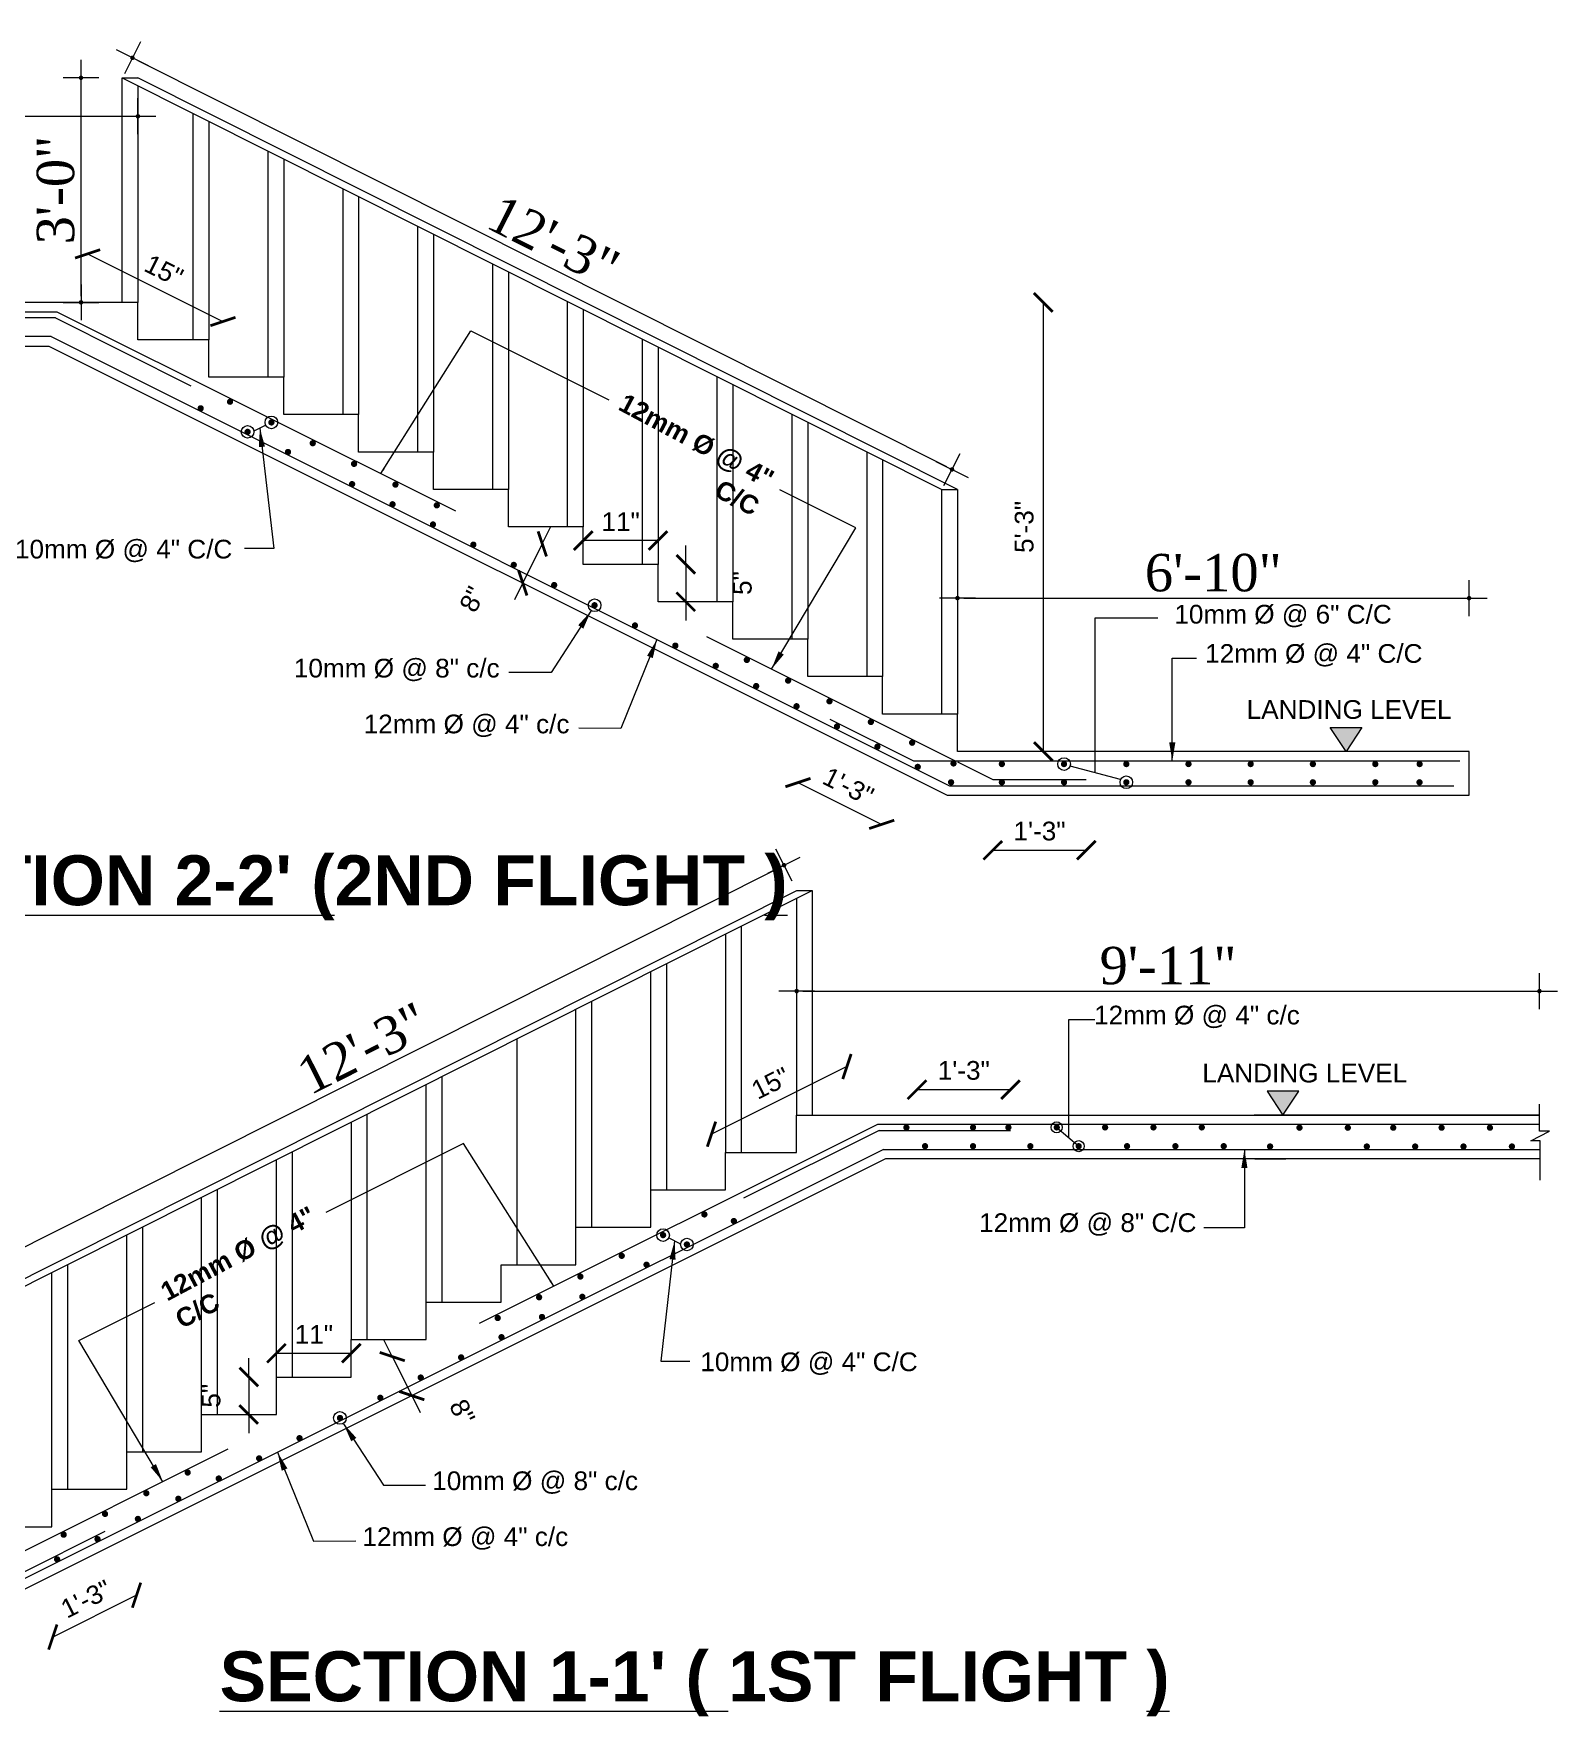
# Model space of a CAD drawing. Header units: inches. Extents: x -98933 to 1585249, y -3352739 to 192771.
# Drawn here: x 65041.1 to 65285.3, y 49951.2 to 50221 of the extents above; entities that cross this region are included whole.
import ezdxf

# ---------------------------------------------------------------- set-up
doc = ezdxf.new("R2010")
doc.units = ezdxf.units.IN
doc.header["$MEASUREMENT"] = 0
doc.header["$PDMODE"] = 35
doc.layers.get('0').update_dxf_attribs({"lineweight": 0})
doc.layers.get('Defpoints').update_dxf_attribs({"lineweight": 0})
for name, color, linetype, lineweight in [('DIM', 7, 'Continuous', 0), ('DIM.', 251, 'Continuous', 5), ('Dimen', 252, 'Continuous', 18), ('HATCH', 252, 'Continuous', 0), ('Layer1', 134, 'Continuous', 0), ('Masjid', 222, 'Continuous', 0), ('ROD', 10, 'Continuous', 0), ('Stair', 171, 'Continuous', 0), ('TAXT', 7, 'Continuous', 0), ('Text', 7, 'Continuous', 0)]:
    doc.layers.add(name, color=color, linetype=linetype, lineweight=lineweight)
doc.layers.add('SRAIRTEXT', color=7, linetype='Continuous')
doc.styles.add('AA', font='arial.ttf')
doc.styles.add('ARIAL', font='times.ttf')
doc.styles.get("Standard").update_dxf_attribs({"font": 'arialbd.ttf', "height": 24})
doc.styles.add('SX', font='arial.ttf')
doc.dimstyles.new('1-4', dxfattribs={"dimtxt": 20, "dimasz": 4, "dimexe": 3, "dimexo": 3, "dimgap": 0.25, "dimtad": 1, "dimdec": 1, "dimzin": 3, "dimdsep": 46, "dimlunit": 4, "dimtxsty": 'Standard', "dimblk": 'errrre', "dimcen": 4, "dimse1": 1, "dimse2": 1, "dimclrd": 256, "dimclre": 256, "dimclrt": 7, "dimadec": 0, "dimazin": 0, "dimtfac": 0.9, "dimtdec": 1, "dimtix": 1, "dimtmove": 2, "dimatfit": 3, "dimfxl": 3, "dimtolj": 1, "dimtzin": 0, "dimlwd": -1, "dimlwe": -1, "dimarcsym": 0})
doc.dimstyles.new('DIM1', dxfattribs={"dimtxt": 15, "dimasz": 24, "dimexe": 0, "dimexo": 0, "dimgap": 20, "dimtad": 0, "dimdec": 0, "dimzin": 3, "dimdsep": 46, "dimlunit": 3, "dimtxsty": 'SX', "dimblk": 'OPEN30', "dimcen": 0, "dimse1": 1, "dimse2": 1, "dimclrd": 256, "dimclrt": 2, "dimadec": 0, "dimazin": 0, "dimtfac": 1, "dimtdec": 0, "dimtmove": 2, "dimatfit": 0, "dimldrblk": 'OPEN30', "dimfxl": 1, "dimtvp": 1, "dimtolj": 1, "dimtzin": 3, "dimlwd": -1, "dimarcsym": 0})
doc.dimstyles.new('X-SECTION', dxfattribs={"dimtxt": 2, "dimasz": 1.5, "dimexe": 1, "dimexo": 1, "dimgap": 1, "dimtad": 1, "dimdec": 1, "dimzin": 3, "dimdsep": 46, "dimlunit": 4, "dimtxsty": 'Standard', "dimblk1": 'ARCHTICK', "dimblk2": 'ARCHTICK', "dimsah": 1, "dimcen": 0.09375, "dimdle": 1, "dimclrd": 6, "dimclre": 6, "dimclrt": 6, "dimadec": 0, "dimazin": 0, "dimtfac": 1, "dimtdec": 1, "dimtofl": 0, "dimtmove": 1, "dimatfit": 3, "dimfxl": 3, "dimtolj": 1, "dimtzin": 0, "dimlwd": -1, "dimlwe": -1, "dimarcsym": 0})

# ---------------------------------------------------------------- blocks, each defined once
blk = doc.blocks.new('_ArchTick')
at = {"color": 0, "linetype": 'ByBlock', "const_width": 0.15}
blk.add_lwpolyline([(-0.5, -0.5), (0.5, 0.5)], dxfattribs=at)
blk = doc.blocks.new('*D697')
at = {"layer": 'Defpoints', "color": 0, "ltscale": 30, "transparency": 16777216}
for p in [(32590.07, 34074.28), (32616.92, 34073.71), (32611.78, 34063.42)]:
    blk.add_point(p, dxfattribs=at)
at = {"layer": 'TAXT', "ltscale": 30, "transparency": 16777216}
blk.add_line((32595.22, 34084.56), (32616.92, 34073.71), dxfattribs=at)
at = {"layer": 'TAXT', "ltscale": 30, "transparency": 16777216, "xscale": 3, "yscale": 3, "zscale": 3}
for p, rotation in [((32595.22, 34084.56), 153.4349488229182), ((32616.92, 34073.71), 333.4349488229182)]:
    blk.add_blockref('_ArchTick', p, dxfattribs=dict(at, rotation=rotation))
at = {"layer": 'TAXT', "ltscale": 30, "transparency": 16777216, "insert": (32607.44, 34081.87), "char_height": 3, "attachment_point": 5, "rotation": 333.4349, "style": 'SX'}
blk.add_mtext('\\A1;15"', dxfattribs=at)
blk = doc.blocks.new('*D698')
at = {"layer": 'Defpoints', "color": 0, "ltscale": 30, "transparency": 16777216}
for p in [(32714.19, 34009.98), (32727.6, 34003.28), (32722.51, 33993.09)]:
    blk.add_point(p, dxfattribs=at)
at = {"layer": 'TAXT', "ltscale": 30, "transparency": 16777216}
blk.add_line((32709.09, 33999.8), (32722.51, 33993.09), dxfattribs=at)
at = {"layer": 'TAXT', "ltscale": 30, "transparency": 16777216, "xscale": 3, "yscale": 3, "zscale": 3}
for p, rotation in [((32709.09, 33999.8), 153.434948822922), ((32722.51, 33993.09), 333.434948822922)]:
    blk.add_blockref('_ArchTick', p, dxfattribs=dict(at, rotation=rotation))
at = {"layer": 'TAXT', "ltscale": 30, "transparency": 16777216, "insert": (32717.17, 33999.19), "char_height": 3, "attachment_point": 5, "rotation": 333.4349, "style": 'SX'}
blk.add_mtext('\\A1;1\'-3"', dxfattribs=at)
blk = doc.blocks.new('*D699')
at = {"layer": 'Defpoints', "color": 0, "ltscale": 30, "transparency": 16777216}
for p in [(32740.31, 34000.28), (32755.31, 34000.28), (32755.31, 33988.94)]:
    blk.add_point(p, dxfattribs=at)
at = {"layer": 'TAXT', "ltscale": 30, "transparency": 16777216}
blk.add_line((32740.31, 33988.94), (32755.31, 33988.94), dxfattribs=at)
at = {"layer": 'TAXT', "ltscale": 30, "transparency": 16777216, "xscale": 3, "yscale": 3, "zscale": 3, "rotation": 180}
blk.add_blockref('_ArchTick', (32740.31, 33988.94), dxfattribs=at)
at = {"layer": 'TAXT', "ltscale": 30, "transparency": 16777216, "xscale": 3, "yscale": 3, "zscale": 3}
blk.add_blockref('_ArchTick', (32755.31, 33988.94), dxfattribs=at)
at = {"layer": 'TAXT', "ltscale": 30, "transparency": 16777216, "insert": (32747.81, 33992), "char_height": 3, "attachment_point": 5, "style": 'SX'}
blk.add_mtext('\\A1;1\'-3"', dxfattribs=at)
blk = doc.blocks.new('*D701')
at = {"layer": 'Defpoints', "color": 0, "ltscale": 30, "transparency": 16777216}
for p in [(32603.28, 34076.78), (32748.42, 34076.78), (32734.66, 34004.78)]:
    blk.add_point(p, dxfattribs=at)
at = {"layer": 'TAXT', "ltscale": 30, "transparency": 16777216}
blk.add_line((32748.42, 34004.78), (32748.42, 34076.78), dxfattribs=at)
at = {"layer": 'TAXT', "ltscale": 30, "transparency": 16777216, "xscale": 3, "yscale": 3, "zscale": 3}
for p, rotation in [((32748.42, 34076.78), 90), ((32748.42, 34004.78), 270)]:
    blk.add_blockref('_ArchTick', p, dxfattribs=dict(at, rotation=rotation))
at = {"layer": 'TAXT', "ltscale": 30, "transparency": 16777216, "insert": (32745.36, 34040.78), "char_height": 3, "attachment_point": 5, "rotation": 90, "style": 'SX'}
blk.add_mtext('\\A1;5\'-3"', dxfattribs=at)
blk = doc.blocks.new('*D702')
at = {"layer": 'Defpoints', "color": 0, "ltscale": 30, "transparency": 16777216}
for p in [(32674.66, 34034.78), (32664.97, 34031.8), (32671.53, 34028.52)]:
    blk.add_point(p, dxfattribs=at)
at = {"layer": 'TAXT', "ltscale": 30, "transparency": 16777216}
for p, q in [((32668.1, 34038.06), (32669.44, 34040.74)), ((32668.1, 34038.06), (32664.97, 34031.8)), ((32664.97, 34031.8), (32663.63, 34029.11))]:
    blk.add_line(p, q, dxfattribs=at)
at = {"layer": 'TAXT', "ltscale": 30, "transparency": 16777216, "xscale": 3, "yscale": 3, "zscale": 3}
for p, rotation in [((32668.1, 34038.06), 243.434948822922), ((32664.97, 34031.8), 63.43494882292201)]:
    blk.add_blockref('_ArchTick', p, dxfattribs=dict(at, rotation=rotation))
at = {"layer": 'TAXT', "ltscale": 30, "transparency": 16777216, "insert": (32656.89, 34029.18), "char_height": 3, "attachment_point": 5, "rotation": 63.4349, "style": 'SX'}
blk.add_mtext('\\A1;8"', dxfattribs=at)
blk = doc.blocks.new('*D703')
at = {"layer": 'Defpoints', "color": 0, "ltscale": 30, "transparency": 16777216}
for p in [(32674.66, 34038.6), (32674.66, 34034.78), (32686.66, 34034.78)]:
    blk.add_point(p, dxfattribs=at)
at = {"layer": 'TAXT', "ltscale": 30, "transparency": 16777216}
blk.add_line((32686.66, 34038.6), (32674.66, 34038.6), dxfattribs=at)
at = {"layer": 'TAXT', "ltscale": 30, "transparency": 16777216, "xscale": 3, "yscale": 3, "zscale": 3, "rotation": 180}
blk.add_blockref('_ArchTick', (32674.66, 34038.6), dxfattribs=at)
at = {"layer": 'TAXT', "ltscale": 30, "transparency": 16777216, "xscale": 3, "yscale": 3, "zscale": 3}
blk.add_blockref('_ArchTick', (32686.66, 34038.6), dxfattribs=at)
at = {"layer": 'TAXT', "ltscale": 30, "transparency": 16777216, "insert": (32680.66, 34041.61), "char_height": 3, "attachment_point": 5, "style": 'SX'}
blk.add_mtext('\\A1;11"', dxfattribs=at)
blk = doc.blocks.new('*D704')
at = {"layer": 'Defpoints', "color": 0, "ltscale": 30, "transparency": 16777216}
for p in [(32686.66, 34034.78), (32686.66, 34028.78), (32691.1, 34028.78)]:
    blk.add_point(p, dxfattribs=at)
at = {"layer": 'TAXT', "ltscale": 30, "transparency": 16777216}
for p, q in [((32691.1, 34034.78), (32691.1, 34037.78)), ((32691.1, 34034.78), (32691.1, 34028.78)), ((32691.1, 34028.78), (32691.1, 34025.78))]:
    blk.add_line(p, q, dxfattribs=at)
at = {"layer": 'TAXT', "ltscale": 30, "transparency": 16777216, "xscale": 3, "yscale": 3, "zscale": 3}
for p, rotation in [((32691.1, 34034.78), 270), ((32691.1, 34028.78), 90)]:
    blk.add_blockref('_ArchTick', p, dxfattribs=dict(at, rotation=rotation))
at = {"layer": 'TAXT', "ltscale": 30, "transparency": 16777216, "insert": (32700.18, 34031.78), "char_height": 3, "attachment_point": 5, "rotation": 90, "style": 'SX'}
blk.add_mtext('\\A1;5"', dxfattribs=at)
blk = doc.blocks.new('*D705')
at = {"layer": 'Defpoints', "color": 0, "ltscale": 30, "transparency": 16777216}
for p in [(32695.23, 33943.42), (32722.08, 33943.99), (32700.37, 33933.14)]:
    blk.add_point(p, dxfattribs=at)
at = {"layer": 'TAXT', "ltscale": 30, "transparency": 16777216}
blk.add_line((32716.94, 33954.27), (32695.23, 33943.42), dxfattribs=at)
at = {"layer": 'TAXT', "ltscale": 30, "transparency": 16777216, "xscale": 3, "yscale": 3, "zscale": 3}
for p, rotation in [((32716.94, 33954.27), 26.5650511770857), ((32695.23, 33943.42), 206.5650511770856)]:
    blk.add_blockref('_ArchTick', p, dxfattribs=dict(at, rotation=rotation))
at = {"layer": 'TAXT', "ltscale": 30, "transparency": 16777216, "insert": (32704.71, 33951.59), "char_height": 3, "attachment_point": 5, "rotation": 26.5651, "style": 'SX'}
blk.add_mtext('\\A1;15"', dxfattribs=at)
blk = doc.blocks.new('*D706')
at = {"layer": 'Defpoints', "color": 0, "ltscale": 30, "transparency": 16777216}
for p in [(32597.97, 33879.7), (32584.55, 33872.99), (32589.64, 33862.81)]:
    blk.add_point(p, dxfattribs=at)
at = {"layer": 'TAXT', "ltscale": 30, "transparency": 16777216}
blk.add_line((32603.06, 33869.51), (32589.64, 33862.81), dxfattribs=at)
at = {"layer": 'TAXT', "ltscale": 30, "transparency": 16777216, "xscale": 3, "yscale": 3, "zscale": 3}
for p, rotation in [((32603.06, 33869.51), 26.56505117707803), ((32589.64, 33862.81), 206.565051177078)]:
    blk.add_blockref('_ArchTick', p, dxfattribs=dict(at, rotation=rotation))
at = {"layer": 'TAXT', "ltscale": 30, "transparency": 16777216, "insert": (32594.98, 33868.9), "char_height": 3, "attachment_point": 5, "rotation": 26.5651, "style": 'SX'}
blk.add_mtext('\\A1;1\'-3"', dxfattribs=at)
blk = doc.blocks.new('*D708')
at = {"layer": 'Defpoints', "color": 0, "ltscale": 30, "transparency": 16777216}
for p in [(32728.17, 33950.56), (32728.17, 33943.99), (32743.17, 33943.99)]:
    blk.add_point(p, dxfattribs=at)
at = {"layer": 'TAXT', "ltscale": 30, "transparency": 16777216}
blk.add_line((32743.17, 33950.56), (32728.17, 33950.56), dxfattribs=at)
at = {"layer": 'TAXT', "ltscale": 30, "transparency": 16777216, "xscale": 3, "yscale": 3, "zscale": 3, "rotation": 180}
blk.add_blockref('_ArchTick', (32728.17, 33950.56), dxfattribs=at)
at = {"layer": 'TAXT', "ltscale": 30, "transparency": 16777216, "xscale": 3, "yscale": 3, "zscale": 3}
blk.add_blockref('_ArchTick', (32743.17, 33950.56), dxfattribs=at)
at = {"layer": 'TAXT', "ltscale": 30, "transparency": 16777216, "insert": (32735.67, 33953.63), "char_height": 3, "attachment_point": 5, "style": 'SX'}
blk.add_mtext('\\A1;1\'-3"', dxfattribs=at)
blk = doc.blocks.new('*D709')
at = {"layer": 'Defpoints', "color": 0, "ltscale": 30, "transparency": 16777216}
for p in [(32563.73, 33946.49), (32708.87, 33946.49), (32577.49, 33874.49)]:
    blk.add_point(p, dxfattribs=at)
at = {"layer": 'TAXT', "ltscale": 30, "transparency": 16777216}
blk.add_line((32563.73, 33874.49), (32563.73, 33946.49), dxfattribs=at)
at = {"layer": 'TAXT', "ltscale": 30, "transparency": 16777216, "xscale": 3, "yscale": 3, "zscale": 3}
for p, rotation in [((32563.73, 33946.49), 90), ((32563.73, 33874.49), 270)]:
    blk.add_blockref('_ArchTick', p, dxfattribs=dict(at, rotation=rotation))
at = {"layer": 'TAXT', "ltscale": 30, "transparency": 16777216, "insert": (32560.66, 33910.49), "char_height": 3, "attachment_point": 5, "rotation": 90, "style": 'SX'}
blk.add_mtext('\\A1;5\'-3"', dxfattribs=at)
blk = doc.blocks.new('*D710')
at = {"layer": 'Defpoints', "color": 0, "ltscale": 30, "transparency": 16777216}
for p in [(32637.49, 33904.49), (32647.18, 33901.51), (32640.62, 33898.23)]:
    blk.add_point(p, dxfattribs=at)
at = {"layer": 'TAXT', "ltscale": 30, "transparency": 16777216}
for p, q in [((32644.05, 33907.77), (32642.71, 33910.45)), ((32644.05, 33907.77), (32647.18, 33901.51)), ((32647.18, 33901.51), (32648.52, 33898.83))]:
    blk.add_line(p, q, dxfattribs=at)
at = {"layer": 'TAXT', "ltscale": 30, "transparency": 16777216, "xscale": 3, "yscale": 3, "zscale": 3}
for p, rotation in [((32644.05, 33907.77), 296.565051177078), ((32647.18, 33901.51), 116.565051177078)]:
    blk.add_blockref('_ArchTick', p, dxfattribs=dict(at, rotation=rotation))
at = {"layer": 'TAXT', "ltscale": 30, "transparency": 16777216, "insert": (32655.27, 33898.9), "char_height": 3, "attachment_point": 5, "rotation": 296.5651, "style": 'SX'}
blk.add_mtext('\\A1;8"', dxfattribs=at)
blk = doc.blocks.new('*D711')
at = {"layer": 'Defpoints', "color": 0, "ltscale": 30, "transparency": 16777216}
for p in [(32637.49, 33908.31), (32625.49, 33904.49), (32637.49, 33904.49)]:
    blk.add_point(p, dxfattribs=at)
at = {"layer": 'TAXT', "ltscale": 30, "transparency": 16777216}
blk.add_line((32625.49, 33908.31), (32637.49, 33908.31), dxfattribs=at)
at = {"layer": 'TAXT', "ltscale": 30, "transparency": 16777216, "xscale": 3, "yscale": 3, "zscale": 3, "rotation": 180}
blk.add_blockref('_ArchTick', (32625.49, 33908.31), dxfattribs=at)
at = {"layer": 'TAXT', "ltscale": 30, "transparency": 16777216, "xscale": 3, "yscale": 3, "zscale": 3}
blk.add_blockref('_ArchTick', (32637.49, 33908.31), dxfattribs=at)
at = {"layer": 'TAXT', "ltscale": 30, "transparency": 16777216, "insert": (32631.49, 33911.33), "char_height": 3, "attachment_point": 5, "style": 'SX'}
blk.add_mtext('\\A1;11"', dxfattribs=at)
blk = doc.blocks.new('*D712')
at = {"layer": 'Defpoints', "color": 0, "ltscale": 30, "transparency": 16777216}
for p in [(32625.49, 33904.49), (32621.05, 33898.49), (32625.49, 33898.49)]:
    blk.add_point(p, dxfattribs=at)
at = {"layer": 'TAXT', "ltscale": 30, "transparency": 16777216}
for p, q in [((32621.05, 33904.49), (32621.05, 33907.49)), ((32621.05, 33904.49), (32621.05, 33898.49)), ((32621.05, 33898.49), (32621.05, 33895.49))]:
    blk.add_line(p, q, dxfattribs=at)
at = {"layer": 'TAXT', "ltscale": 30, "transparency": 16777216, "xscale": 3, "yscale": 3, "zscale": 3}
for p, rotation in [((32621.05, 33904.49), 270), ((32621.05, 33898.49), 90)]:
    blk.add_blockref('_ArchTick', p, dxfattribs=dict(at, rotation=rotation))
at = {"layer": 'TAXT', "ltscale": 30, "transparency": 16777216, "insert": (32615.02, 33901.49), "char_height": 3, "attachment_point": 5, "rotation": 90, "style": 'SX'}
blk.add_mtext('\\A1;5"', dxfattribs=at)
blk = doc.blocks.new('dd')
at = {"layer": 'Dimen'}
for p, q in [((0, -2.88), (0, 2.88)), ((-2.88, 0), (2.88, 0))]:
    blk.add_line(p, q, dxfattribs=at)
at = {"layer": 'Dimen', "const_width": 0.36}
blk.add_lwpolyline([(-0.18, 0, 1), (0.18, 0, 1)], format="xyb", close=True, dxfattribs=at)
blk = doc.blocks.new('*D758')
at = {"layer": 'Defpoints', "color": 0, "ltscale": 30, "transparency": 16777216}
for p in [(32706.85, 33986.54), (32708.88, 33982.49), (32577.5, 33916.49)]:
    blk.add_point(p, dxfattribs=at)
at = {"layer": 'TAXT', "ltscale": 30, "transparency": 16777216}
blk.add_line((32576.36, 33920.99), (32705.96, 33986.09), dxfattribs=at)
for p, rotation in [((32706.85, 33986.54), 26.67228856190049), ((32575.47, 33920.54), 206.6722885619005)]:
    blk.add_blockref('dd', p, dxfattribs=dict(at, rotation=rotation))
at = {"layer": 'TAXT', "ltscale": 30, "transparency": 16777216, "insert": (32639.34, 33957.16), "char_height": 6, "attachment_point": 5, "rotation": 26.6723, "style": 'ARIAL'}
blk.add_mtext('\\A1;12\'-3"', dxfattribs=at)
blk = doc.blocks.new('J')
at = {"layer": 'Masjid', "color": 7}
blk.add_lwpolyline([(-12, 0), (12, 0), (12, 48), (-12, 48)], close=True, dxfattribs=at)
for points in [[(0, 48, 0.250732), (-2.27, 42, -0.982957)], [(0, 48, -0.250732), (2.27, 42, 0.982957)], [(-2.27, 42, 0.22816), (-12, 24, -0.061948)], [(2.27, 42, -0.22816), (12, 24, 0.061948)]]:
    blk.add_lwpolyline(points, format="xyb", dxfattribs=at)
blk = doc.blocks.new('errrre')
at = {"layer": 'DIM'}
blk.add_blockref('J', (11664.62, 6372.975), dxfattribs=at)
blk = doc.blocks.new('*D759')
at = {"layer": 'Defpoints', "color": 0, "ltscale": 30, "transparency": 16777216}
for p in [(32600.78, 34112.78), (32733.78, 34049.99), (32732.16, 34046.78)]:
    blk.add_point(p, dxfattribs=at)
at = {"layer": 'TAXT', "ltscale": 30, "transparency": 16777216}
blk.add_line((32603.29, 34115.54), (32732.89, 34050.44), dxfattribs=at)
for p, rotation in [((32602.4, 34115.99), 153.3277114380995), ((32733.78, 34049.99), 333.3277114380995)]:
    blk.add_blockref('dd', p, dxfattribs=dict(at, rotation=rotation))
at = {"layer": 'TAXT', "ltscale": 30, "transparency": 16777216, "insert": (32669.91, 34086.61), "char_height": 6, "attachment_point": 5, "rotation": 333.3277, "style": 'ARIAL'}
blk.add_mtext('\\A1;12\'-3"', dxfattribs=at)
blk = doc.blocks.new('*D760')
at = {"layer": 'Defpoints', "color": 0, "ltscale": 30, "transparency": 16777216}
for p in [(32594.16, 34112.78), (32600.78, 34112.78), (32600.78, 34076.78)]:
    blk.add_point(p, dxfattribs=at)
at = {"layer": 'TAXT', "ltscale": 30, "transparency": 16777216}
blk.add_line((32594.16, 34077.78), (32594.16, 34111.78), dxfattribs=at)
for p, rotation in [((32594.16, 34112.78), 90), ((32594.16, 34076.78), 270)]:
    blk.add_blockref('dd', p, dxfattribs=dict(at, rotation=rotation))
at = {"layer": 'TAXT', "ltscale": 30, "transparency": 16777216, "insert": (32590.11, 34094.78), "char_height": 6, "attachment_point": 5, "rotation": 90, "style": 'ARIAL'}
blk.add_mtext('\\A1;3\'-0"', dxfattribs=at)
blk = doc.blocks.new('*D765')
at = {"layer": 'Defpoints', "color": 0, "ltscale": 30, "transparency": 16777216}
for p in [(32603.28, 34106.61), (32484.22, 34076.78), (32603.28, 34076.78)]:
    blk.add_point(p, dxfattribs=at)
at = {"layer": 'TAXT', "ltscale": 30, "transparency": 16777216}
blk.add_line((32485.22, 34106.61), (32602.28, 34106.61), dxfattribs=at)
at = {"layer": 'TAXT', "ltscale": 30, "transparency": 16777216, "rotation": 180}
blk.add_blockref('dd', (32484.22, 34106.61), dxfattribs=at)
at = {"layer": 'TAXT', "ltscale": 30, "transparency": 16777216}
blk.add_blockref('dd', (32603.28, 34106.61), dxfattribs=at)
at = {"layer": 'TAXT', "ltscale": 30, "transparency": 16777216, "insert": (32543.75, 34110.67), "char_height": 6, "attachment_point": 5, "style": 'ARIAL'}
blk.add_mtext('\\A1;9\'-11"', dxfattribs=at)
blk = doc.blocks.new('*D766')
at = {"layer": 'Defpoints', "color": 0, "ltscale": 30, "transparency": 16777216}
for p in [(32816.66, 34029.36), (32734.66, 34004.78), (32816.66, 34004.78)]:
    blk.add_point(p, dxfattribs=at)
at = {"layer": 'TAXT', "ltscale": 30, "transparency": 16777216}
blk.add_line((32735.66, 34029.36), (32815.66, 34029.36), dxfattribs=at)
at = {"layer": 'TAXT', "ltscale": 30, "transparency": 16777216, "rotation": 180}
blk.add_blockref('dd', (32734.66, 34029.36), dxfattribs=at)
at = {"layer": 'TAXT', "ltscale": 30, "transparency": 16777216}
blk.add_blockref('dd', (32816.66, 34029.36), dxfattribs=at)
at = {"layer": 'TAXT', "ltscale": 30, "transparency": 16777216, "insert": (32775.66, 34033.41), "char_height": 6, "attachment_point": 5, "style": 'ARIAL'}
blk.add_mtext('\\A1;6\'-10"', dxfattribs=at)
blk = doc.blocks.new('*D767')
at = {"layer": 'Defpoints', "color": 0, "ltscale": 30, "transparency": 16777216}
for p in [(32827.94, 33966.36), (32708.88, 33946.49), (32827.94, 33946.49)]:
    blk.add_point(p, dxfattribs=at)
at = {"layer": 'TAXT', "ltscale": 30, "transparency": 16777216}
blk.add_line((32709.88, 33966.36), (32826.94, 33966.36), dxfattribs=at)
at = {"layer": 'TAXT', "ltscale": 30, "transparency": 16777216, "rotation": 180}
blk.add_blockref('dd', (32708.88, 33966.36), dxfattribs=at)
at = {"layer": 'TAXT', "ltscale": 30, "transparency": 16777216}
blk.add_blockref('dd', (32827.94, 33966.36), dxfattribs=at)
at = {"layer": 'TAXT', "ltscale": 30, "transparency": 16777216, "insert": (32768.41, 33970.42), "char_height": 6, "attachment_point": 5, "style": 'ARIAL'}
blk.add_mtext('\\A1;9\'-11"', dxfattribs=at)
blk = doc.blocks.new('A$C482318BE')
at = {"layer": 'HATCH', "ltscale": 50}
for points in [[(642.95, -40.86), (645.48, -37.02), (640.41, -37.02)], [(632.83, -99.15), (630.3, -95.31), (635.37, -95.31)]]:
    blk.add_hatch(color=256, dxfattribs=at).paths.add_polyline_path(points)
at = {"layer": 'DIM'}
for p, q in [((469.78, 11.43), (467.88, 10.5)), ((606.81, -45.37), (598.71, -43.23)), ((598.51, -102.66), (598.51, -83.85)), ((598.51, -83.85), (602.67, -83.85)), ((596.58, -101.13), (600.1, -104.14)), ((534.38, -118.86), (536.29, -119.79))]:
    blk.add_line(p, q, dxfattribs=at)
blk.add_lwpolyline([(602.76, -44.3), (602.76, -19.46), (612.78, -19.46)], dxfattribs=at)
for centre, radius in [((466.87, 10.38), 1.01), ((470.69, 11.89), 1.01), ((522.49, -17.42), 1.01), ((596.58, -101.13), 0.886), ((600.1, -104.14), 0.886), ((533.48, -118.4), 1.01), ((537.29, -119.9), 1.01), ((481.68, -147.71), 1.01)]:
    blk.add_circle(centre, radius, dxfattribs=at)
at = {"layer": 'DIM', "ltscale": 5}
for centre in [(597.75, -42.88), (607.73, -45.8)]:
    blk.add_circle(centre, 1.01, dxfattribs=at)
at = {"layer": 'HATCH', "ltscale": 50}
for points in [[(640.41, -37.02), (645.48, -37.02), (642.95, -40.86), (642.95, -40.86)], [(635.37, -95.31), (630.3, -95.31), (632.83, -99.15), (632.83, -99.15)]]:
    blk.add_lwpolyline(points, close=True, dxfattribs=at)
blk.add_lwpolyline([(674.05, -109.61), (674.05, -103.28), (672.55, -103.28), (675.58, -101.72), (673.94, -101.72), (673.94, -97.39)], dxfattribs=at)
at = {"layer": 'ROD'}
for p, q in [((330.22, 29.64), (436.32, 29.64)), ((436.08, 28.64), (414.99, 28.64)), ((436.08, 28.64), (457.79, 17.78)), ((436.32, 29.64), (500.2, -2.3)), ((435.37, 25.64), (330.11, 25.64)), ((435.37, 25.64), (579.37, -46.36)), ((540.44, -22.42), (580.32, -42.36)), ((560.19, -35.66), (573.61, -42.36)), ((573.61, -42.36), (661.17, -42.36)), ((580.67, -42.54), (586.32, -45.36)), ((586.32, -45.36), (601.32, -45.36)), ((579.37, -46.36), (660.21, -46.36)), ((567.85, -100.65), (503.97, -132.59)), ((568.09, -101.65), (546.38, -112.5)), ((673.94, -100.65), (567.85, -100.65)), ((568.09, -101.65), (589.18, -101.65)), ((568.79, -104.65), (424.79, -176.65)), ((568.79, -104.65), (674.05, -104.65)), ((463.73, -152.71), (423.85, -172.65)), ((443.97, -165.94), (430.56, -172.65))]:
    blk.add_line(p, q, dxfattribs=at)
at = {"layer": 'ROD', "const_width": 0.5}
for points in [[(459.1, 14.15, -1), (459.6, 14.15, -1)], [(463.81, 15.21, -1), (464.31, 15.21, -1)], [(466.62, 10.38, -1), (467.12, 10.38, -1)], [(470.44, 11.89, -1), (470.94, 11.89, -1)], [(477.07, 8.56, -1), (477.57, 8.56, -1)], [(473.1, 7.15, -1), (473.6, 7.15, -1)], [(483.69, 5.24, -1), (484.19, 5.24, -1)], [(483.38, 2, -1), (483.88, 2, -1)], [(490.32, 1.92, -1), (490.82, 1.92, -1)], [(489.86, -1.23, -1), (490.36, -1.23, -1)], [(496.95, -1.4, -1), (497.45, -1.4, -1)], [(496.34, -4.47, -1), (496.84, -4.47, -1)], [(502.81, -7.71, -1), (503.31, -7.71, -1)], [(509.29, -10.95, -1), (509.79, -10.95, -1)], [(515.77, -14.19, -1), (516.27, -14.19, -1)], [(522.24, -17.42, -1), (522.74, -17.42, -1)], [(528.72, -20.66, -1), (529.22, -20.66, -1)], [(535.19, -23.9, -1), (535.69, -23.9, -1)], [(541.67, -27.14, -1), (542.17, -27.14, -1)], [(546.65, -26.18, -1), (547.15, -26.18, -1)], [(553.27, -29.5, -1), (553.77, -29.5, -1)], [(548.15, -30.38, -1), (548.65, -30.38, -1)], [(559.9, -32.82, -1), (560.4, -32.82, -1)], [(554.62, -33.61, -1), (555.12, -33.61, -1)], [(561.1, -36.85, -1), (561.6, -36.85, -1)], [(566.53, -36.14, -1), (567.03, -36.14, -1)], [(567.58, -40.09, -1), (568.08, -40.09, -1)], [(573.15, -39.46, -1), (573.65, -39.46, -1)], [(574.05, -43.33, -1), (574.55, -43.33, -1)], [(579.78, -42.78, -1), (580.28, -42.78, -1)], [(587.53, -42.88, -1), (588.03, -42.88, -1)], [(597.5, -42.88, -1), (598, -42.88, -1)], [(607.48, -42.88, -1), (607.98, -42.88, -1)], [(617.45, -42.88, -1), (617.95, -42.88, -1)], [(627.42, -42.88, -1), (627.92, -42.88, -1)], [(637.39, -42.88, -1), (637.89, -42.88, -1)], [(647.39, -42.88, -1), (647.89, -42.88, -1)], [(654.5, -42.88, -1), (655, -42.88, -1)], [(579.39, -45.8, -1), (579.89, -45.8, -1)], [(587.53, -45.8, -1), (588.03, -45.8, -1)], [(597.5, -45.8, -1), (598, -45.8, -1)], [(607.48, -45.8, -1), (607.98, -45.8, -1)], [(617.45, -45.8, -1), (617.95, -45.8, -1)], [(627.42, -45.8, -1), (627.92, -45.8, -1)], [(637.39, -45.8, -1), (637.89, -45.8, -1)], [(647.39, -45.8, -1), (647.89, -45.8, -1)], [(654.48, -45.8, -1), (654.98, -45.8, -1)], [(572.23, -101.16, 1), (572.73, -101.16, 1)], [(583.41, -101.13, 1), (582.91, -101.13, 1)], [(589.08, -101.13, 1), (588.58, -101.13, 1)], [(596.83, -101.13, 1), (596.33, -101.13, 1)], [(604.58, -101.13, 1), (604.08, -101.13, 1)], [(612.33, -101.13, 1), (611.83, -101.13, 1)], [(620.08, -101.13, 1), (619.58, -101.13, 1)], [(635.74, -101.18, 1), (635.24, -101.18, 1)], [(643.49, -101.18, 1), (642.99, -101.18, 1)], [(650.77, -101.18, 1), (650.27, -101.18, 1)], [(658.52, -101.18, 1), (658.02, -101.18, 1)], [(666.27, -101.18, 1), (665.77, -101.18, 1)], [(575.72, -104.14, 1), (575.22, -104.14, 1)], [(583.41, -104.14, 1), (582.91, -104.14, 1)], [(592.6, -104.14, 1), (592.1, -104.14, 1)], [(600.35, -104.14, 1), (599.85, -104.14, 1)], [(608.1, -104.14, 1), (607.6, -104.14, 1)], [(615.85, -104.14, 1), (615.35, -104.14, 1)], [(623.6, -104.14, 1), (623.1, -104.14, 1)], [(631.03, -104.19, 1), (630.53, -104.19, 1)], [(646.53, -104.19, 1), (646.03, -104.19, 1)], [(654.28, -104.19, 1), (653.78, -104.19, 1)], [(662.03, -104.19, 1), (661.53, -104.19, 1)], [(669.79, -104.19, 1), (669.29, -104.19, 1)], [(540.35, -115.08, 1), (539.85, -115.08, 1)], [(545.07, -116.14, 1), (544.57, -116.14, 1)], [(533.73, -118.4, 1), (533.23, -118.4, 1)], [(527.1, -121.72, 1), (526.6, -121.72, 1)], [(537.54, -119.9, 1), (537.04, -119.9, 1)], [(531.07, -123.14, 1), (530.57, -123.14, 1)], [(520.47, -125.04, 1), (519.97, -125.04, 1)], [(513.85, -128.36, 1), (513.35, -128.36, 1)], [(520.78, -128.28, 1), (520.28, -128.28, 1)], [(507.22, -131.69, 1), (506.72, -131.69, 1)], [(514.31, -131.52, 1), (513.81, -131.52, 1)], [(507.83, -134.76, 1), (507.33, -134.76, 1)], [(501.35, -138, 1), (500.85, -138, 1)], [(494.88, -141.23, 1), (494.38, -141.23, 1)], [(488.4, -144.47, 1), (487.9, -144.47, 1)], [(481.93, -147.71, 1), (481.43, -147.71, 1)], [(475.45, -150.95, 1), (474.95, -150.95, 1)], [(468.97, -154.19, 1), (468.47, -154.19, 1)], [(457.52, -156.46, 1), (457.02, -156.46, 1)], [(462.5, -157.42, 1), (462, -157.42, 1)], [(450.89, -159.78, 1), (450.39, -159.78, 1)], [(456.02, -160.66, 1), (455.52, -160.66, 1)], [(444.27, -163.1, 1), (443.77, -163.1, 1)], [(449.54, -163.9, 1), (449.04, -163.9, 1)], [(437.64, -166.42, 1), (437.14, -166.42, 1)], [(443.07, -167.14, 1), (442.57, -167.14, 1)], [(436.59, -170.38, 1), (436.09, -170.38, 1)]]:
    blk.add_lwpolyline(points, format="xyb", close=True, dxfattribs=at)
at = {"layer": 'Stair'}
for p, q in [((370.86, 24.14), (435.02, 24.14)), ((633.31, -106.15), (569.15, -106.15)), ((674.05, -106.15), (626.36, -106.15))]:
    blk.add_line(p, q, dxfattribs=at)
for points in [[(449.29, 31.14), (330.22, 31.14), (375.93, 31.14)], [(449.29, 25.14), (449.29, 31.14), (437.9, 31.14)], [(460.67, 19.14), (460.67, 25.14), (449.29, 25.14)], [(435.02, 24.14), (579.02, -47.86), (662.67, -47.86)], [(662.67, -47.86), (662.67, -40.86), (580.67, -40.86), (580.67, -34.86), (568.67, -34.86), (568.67, -28.86), (556.67, -28.86), (556.67, -22.86), (544.67, -22.86), (544.67, -16.86), (532.67, -16.86), (532.67, -10.86), (520.67, -10.86), (520.67, -4.86), (508.67, -4.86), (508.67, 1.14), (496.67, 1.14), (496.67, 7.14), (484.67, 7.14), (484.67, 13.14), (472.67, 13.14), (472.67, 19.14), (460.67, 19.14)], [(554.88, -99.15), (673.94, -99.15), (628.24, -99.15)], [(554.88, -105.15), (554.88, -99.15), (566.26, -99.15)], [(543.5, -111.15), (543.5, -105.15), (554.88, -105.15)], [(569.15, -106.15), (425.15, -178.15), (341.5, -178.15)], [(628.35, -106.15), (633.31, -106.15)], [(341.5, -178.15), (341.5, -171.15), (423.5, -171.15), (423.5, -165.15), (435.5, -165.15), (435.5, -159.15), (447.5, -159.15), (447.5, -153.15), (459.5, -153.15), (459.5, -147.15), (471.5, -147.15), (471.5, -141.15), (483.5, -141.15), (483.5, -135.15), (495.5, -135.15), (495.5, -129.15), (507.5, -129.15), (507.5, -123.15), (519.5, -123.15), (519.5, -117.15), (531.5, -117.15), (531.5, -111.15), (543.5, -111.15)]]:
    blk.add_lwpolyline(points, dxfattribs=at)
at = {"layer": 'TAXT', "ltscale": 30}
for p, q in [((446.79, 31.14), (446.79, 67.14)), ((446.79, 67.14), (449.29, 67.14)), ((446.79, 67.14), (578.17, 1.14)), ((580.67, 1.14), (449.29, 67.14)), ((449.29, 65.88), (449.29, 31.14)), ((458.17, 25.14), (458.17, 61.42)), ((460.67, 60.16), (460.67, 25.14)), ((470.17, 19.14), (470.17, 55.39)), ((472.67, 54.13), (472.67, 19.14)), ((482.17, 13.14), (482.17, 49.36)), ((484.67, 48.11), (484.67, 13.14)), ((494.17, 7.14), (494.17, 43.33)), ((496.67, 42.08), (496.67, 7.14)), ((506.17, 1.14), (506.17, 37.31)), ((508.67, 36.05), (508.67, 1.14)), ((518.17, -4.86), (518.17, 31.28)), ((520.67, 30.02), (520.67, -4.86)), ((530.17, -10.86), (530.17, 25.25)), ((532.67, 23.99), (532.67, -10.86)), ((542.17, -16.86), (542.17, 19.14)), ((544.67, 17.96), (544.67, -16.86)), ((554.17, -22.86), (554.17, 13.14)), ((556.67, 11.94), (556.67, -22.86)), ((566.17, -28.86), (566.17, 7.14)), ((568.67, 5.91), (568.67, -28.86)), ((578.17, -34.86), (578.17, 1.14)), ((578.17, 1.14), (580.67, 1.14)), ((580.67, 1.14), (580.67, -34.86)), ((423.51, -129.15), (554.89, -63.15)), ((426.01, -129.15), (557.39, -63.15)), ((554.89, -63.15), (557.39, -63.15)), ((554.89, -99.15), (554.89, -64.41)), ((557.39, -63.15), (557.39, -99.15)), ((543.51, -105.15), (543.51, -70.12)), ((546.01, -68.87), (546.01, -105.15)), ((534.01, -74.9), (534.01, -111.15)), ((531.51, -111.15), (531.51, -76.15)), ((522.01, -80.93), (522.01, -117.15)), ((519.51, -117.15), (519.51, -82.18)), ((510.01, -86.95), (510.01, -123.15)), ((495.51, -129.15), (495.51, -94.24)), ((498.01, -92.98), (498.01, -129.15)), ((486.01, -99.01), (486.01, -135.15)), ((483.51, -135.15), (483.51, -100.27)), ((474.01, -105.04), (474.01, -141.15)), ((471.51, -141.15), (471.51, -106.29)), ((459.51, -147.15), (459.51, -112.32)), ((462.01, -111.07), (462.01, -147.15)), ((447.51, -153.15), (447.51, -118.35)), ((450.01, -117.15), (450.01, -153.15)), ((438.01, -123.15), (438.01, -159.15)), ((435.51, -159.15), (435.51, -124.38))]:
    blk.add_line(p, q, dxfattribs=at)
at = {"layer": 'SRAIRTEXT', "ltscale": 0.1, "char_height": 3, "width": 29.2653}
for insert, attachment_point, rotation in [((551.59, 3.87), 3, 332.001), ((452.58, -126.41), 1, 27.999)]:
    blk.add_mtext('12mm %%C @ 4" C/C   ', dxfattribs=dict(at, insert=insert, attachment_point=attachment_point, rotation=rotation))
at = {"layer": 'TAXT', "linetype": 'Continuous', "ltscale": 5, "style": 'AA'}
for s, p in [('10mm %%C @ 4" C/C', (429.58, -9.92)), ('10mm %%C @ 6" C/C', (615.43, -20.36)), ('12mm %%C @ 4" C/C', (620.36, -26.65)), ('10mm %%C @ 8" c/c', (474.29, -29)), ('12mm %%C @ 4" c/c', (485.48, -37.95)), ('LANDING LEVEL', (627.02, -35.63)), ('12mm %%C @ 4" c/c', (602.56, -84.62)), ('LANDING LEVEL', (619.92, -93.92)), ('12mm %%C @ 8" C/C', (584.13, -117.9)), ('10mm %%C @ 4" C/C', (539.44, -140.21)), ('10mm %%C @ 8" c/c', (496.47, -159.28)), ('12mm %%C @ 4" c/c', (485.28, -168.24))]:
    blk.add_text(s, height=3, dxfattribs=at).set_placement(p)
at = {"layer": 'Text'}
for s, p in [("%%USECTION 2-2' (%%U2ND FLIGHT %%U)", (402.4, -65.51)), ("%%USECTION 1-1' ( %%U1ST FLIGHT %%U)", (462.39, -193.13))]:
    blk.add_text(s, height=8, dxfattribs=at).set_placement(p)
at = {"layer": 'TAXT', "ltscale": 30}
for p1, p2, distance, dimstyle, override, picture, middle in [((446.79, 67.14), (578.17, 1.14), 3.6, '1-4', {"dimtxt": 10, "dimfxl": 4, "dimarcsym": 1}, '*D759', (515.91, 40.97)), ((560.19, -35.66), (573.61, -42.36), -11.39, 'DIM1', {"dimtxt": 3, "dimasz": 3, "dimgap": 3, "dimlunit": 4, "dimblk": 'ArchTick', "dimclrt": 256, "dimfxl": 4, "dimarcsym": 1}, '*D698', (563.18, -46.45)), ((586.32, -45.36), (601.32, -45.36), -11.34, 'DIM1', {"dimtxt": 3, "dimasz": 3, "dimgap": 3, "dimlunit": 4, "dimblk": 'ArchTick', "dimclrt": 256, "dimfxl": 4, "dimarcsym": 1}, '*D699', (593.82, -53.64)), ((423.51, -129.15), (554.89, -63.15), 4.53, '1-4', {"dimtxt": 10, "dimfxl": 4, "dimarcsym": 1}, '*D758', (485.35, -88.48)), ((589.18, -101.65), (574.18, -101.65), -6.57, 'DIM1', {"dimtxt": 3, "dimasz": 3, "dimgap": 3, "dimlunit": 4, "dimblk": 'ArchTick', "dimclrt": 256, "dimfxl": 4, "dimarcsym": 1}, '*D708', (581.68, -92.01)), ((443.97, -165.94), (430.56, -172.65), 11.39, 'DIM1', {"dimtxt": 3, "dimasz": 3, "dimgap": 3, "dimlunit": 4, "dimblk": 'ArchTick', "dimclrt": 256, "dimfxl": 4, "dimarcsym": 1}, '*D706', (440.99, -176.74))]:
    dim = blk.add_aligned_dim(p1=p1, p2=p2, distance=distance, dimstyle=dimstyle, override=override, dxfattribs=at)
    dim.commit()
    dim.dimension.update_dxf_attribs({"geometry": picture, "text_midpoint": middle, "insert": (-32153.99, -34045.64)})
dim = blk.add_linear_dim(base=(449.29, 60.97), p1=(330.22, 31.14), p2=(449.29, 31.14), dimstyle='1-4', override={"dimtxt": 10, "dimfxl": 4, "dimarcsym": 1}, dxfattribs=at)
dim.commit()
dim.dimension.update_dxf_attribs({"geometry": '*D765', "text_midpoint": (389.76, 60.97), "dimtype": 128, "insert": (-32153.99, -34045.64)})
dim = blk.add_linear_dim(base=(440.17, 67.14), p1=(446.79, 31.14), p2=(446.79, 67.14), angle=90, dimstyle='1-4', override={"dimtxt": 10, "dimfxl": 4, "dimarcsym": 1}, dxfattribs=at)
dim.commit()
dim.dimension.update_dxf_attribs({"geometry": '*D760', "text_midpoint": (436.11, 49.14), "insert": (-32153.99, -34045.64)})
for p1, p2, distance, picture, middle in [((436.08, 28.64), (457.79, 17.78), 11.5, '*D697', (453.45, 36.23)), ((568.09, -101.65), (546.38, -112.5), -11.5, '*D705', (550.72, -94.05))]:
    dim = blk.add_aligned_dim(p1=p1, p2=p2, distance=distance, text='15"', dimstyle='DIM1', override={"dimtxt": 3, "dimasz": 3, "dimgap": 3, "dimlunit": 4, "dimblk": 'ArchTick', "dimclrt": 256, "dimfxl": 4, "dimarcsym": 1}, dxfattribs=at)
    dim.commit()
    dim.dimension.update_dxf_attribs({"geometry": picture, "text_midpoint": middle, "insert": (-32153.99, -34045.64)})
for base, p1, p2, angle, text, picture, middle in [((594.43, 31.14), (580.67, -40.86), (449.29, 31.14), 90, '5\'-3"', '*D701', (591.37, -4.86)), ((520.67, -7.04), (532.67, -10.86), (520.67, -10.86), 180, '11"', '*D703', (526.67, -4.03)), ((537.11, -16.86), (532.67, -10.86), (532.67, -16.86), 90, '5"', '*D704', (546.19, -13.86)), ((409.74, -99.15), (423.5, -171.15), (554.88, -99.15), 90, '5\'-3"', '*D709', (406.67, -135.15)), ((467.06, -147.15), (471.5, -141.15), (471.5, -147.15), 90, '5"', '*D712', (461.03, -144.15))]:
    dim = blk.add_linear_dim(base=base, p1=p1, p2=p2, angle=angle, text=text, dimstyle='DIM1', override={"dimtxt": 3, "dimasz": 3, "dimgap": 3, "dimlunit": 4, "dimblk": 'ArchTick', "dimclrt": 256, "dimfxl": 4, "dimarcsym": 1}, dxfattribs=at)
    dim.commit()
    dim.dimension.update_dxf_attribs({"geometry": picture, "text_midpoint": middle, "insert": (-32153.99, -34045.64)})
for base, p1, p2, angle, picture, middle in [((510.98, -13.84), (520.67, -10.86), (517.54, -17.12), 243.4349, '*D702', (502.89, -16.46)), ((493.19, -144.13), (483.5, -141.15), (486.63, -147.41), 296.5651, '*D710', (501.27, -146.74))]:
    dim = blk.add_linear_dim(base=base, p1=p1, p2=p2, angle=angle, text='8"', dimstyle='DIM1', override={"dimtxt": 3, "dimasz": 3, "dimgap": 3, "dimlunit": 4, "dimblk": 'ArchTick', "dimclrt": 256, "dimfxl": 4, "dimarcsym": 1}, dxfattribs=at)
    dim.commit()
    dim.dimension.update_dxf_attribs({"geometry": picture, "text_midpoint": middle, "dimtype": 129, "insert": (-32153.99, -34045.64)})
for base, p1, p2, picture, middle, set_off in [((662.67, -16.28), (580.67, -40.86), (662.67, -40.86), '*D766', (621.67, -12.23), (-32153.99, -34045.64)), ((673.9436, -79.2843), (554.8926, -99.1499), (673.9436, -99.1499), '*D767', (614.4181, -75.2238), (-32153.9921, -34045.6397))]:
    dim = blk.add_linear_dim(base=base, p1=p1, p2=p2, dimstyle='1-4', override={"dimtxt": 10, "dimfxl": 4, "dimarcsym": 1}, dxfattribs=at)
    dim.commit()
    dim.dimension.update_dxf_attribs({"geometry": picture, "text_midpoint": middle, "insert": set_off})
dim = blk.add_linear_dim(base=(483.5, -137.33), p1=(471.5, -141.15), p2=(483.5, -141.15), text='11"', dimstyle='DIM1', override={"dimtxt": 3, "dimasz": 3, "dimgap": 3, "dimlunit": 4, "dimblk": 'ArchTick', "dimclrt": 256, "dimfxl": 4, "dimarcsym": 1}, dxfattribs=at)
dim.commit()
dim.dimension.update_dxf_attribs({"geometry": '*D711', "text_midpoint": (477.5, -134.31), "insert": (-32153.99, -34045.64)})
at = {"layer": 'DIM'}
for points in [[(468.83, 10.96), (471.06, -8.32), (466.39, -8.3)], [(550.86, -27.65), (564.37, -5.02), (552.17, 1.08)], [(521.91, -18.38), (515.53, -28.2), (508.77, -28.18)], [(532.5, -22.92), (526.72, -37.16), (519.96, -37.14)], [(615.1, -42.42), (615.1, -25.91), (618.97, -25.91)], [(626.66, -104.65), (626.66, -117.21), (620.15, -117.21)], [(535.33, -119.32), (533.11, -138.61), (537.78, -138.59)], [(453.3, -157.93), (439.8, -135.31), (451.99, -129.2)], [(482.26, -148.66), (488.64, -158.49), (495.4, -158.47)], [(471.67, -153.21), (477.45, -167.44), (484.2, -167.42)]]:
    blk.add_leader(points, dimstyle='X-SECTION', override={"dimasz": 3, "dimtad": 0}, dxfattribs=at)
at = {"layer": 'DIM.'}
for points in [[(488.22, 3.68), (502.68, 26.55), (524.77, 15.5)], [(515.94, -126.6), (501.49, -103.73), (479.4, -114.79)]]:
    blk.add_leader(points, dimstyle='X-SECTION', override={"dimtxt": 3, "dimasz": 1}, dxfattribs=at)

msp = doc.modelspace()

# ---------------------------------------------------------------- block references
at = {"layer": 'Layer1', "color": 2, "ltscale": 30}
msp.add_blockref('A$C482318BE', (64608.49, 50146.76), dxfattribs=at)

doc.saveas('drawing.dxf')
